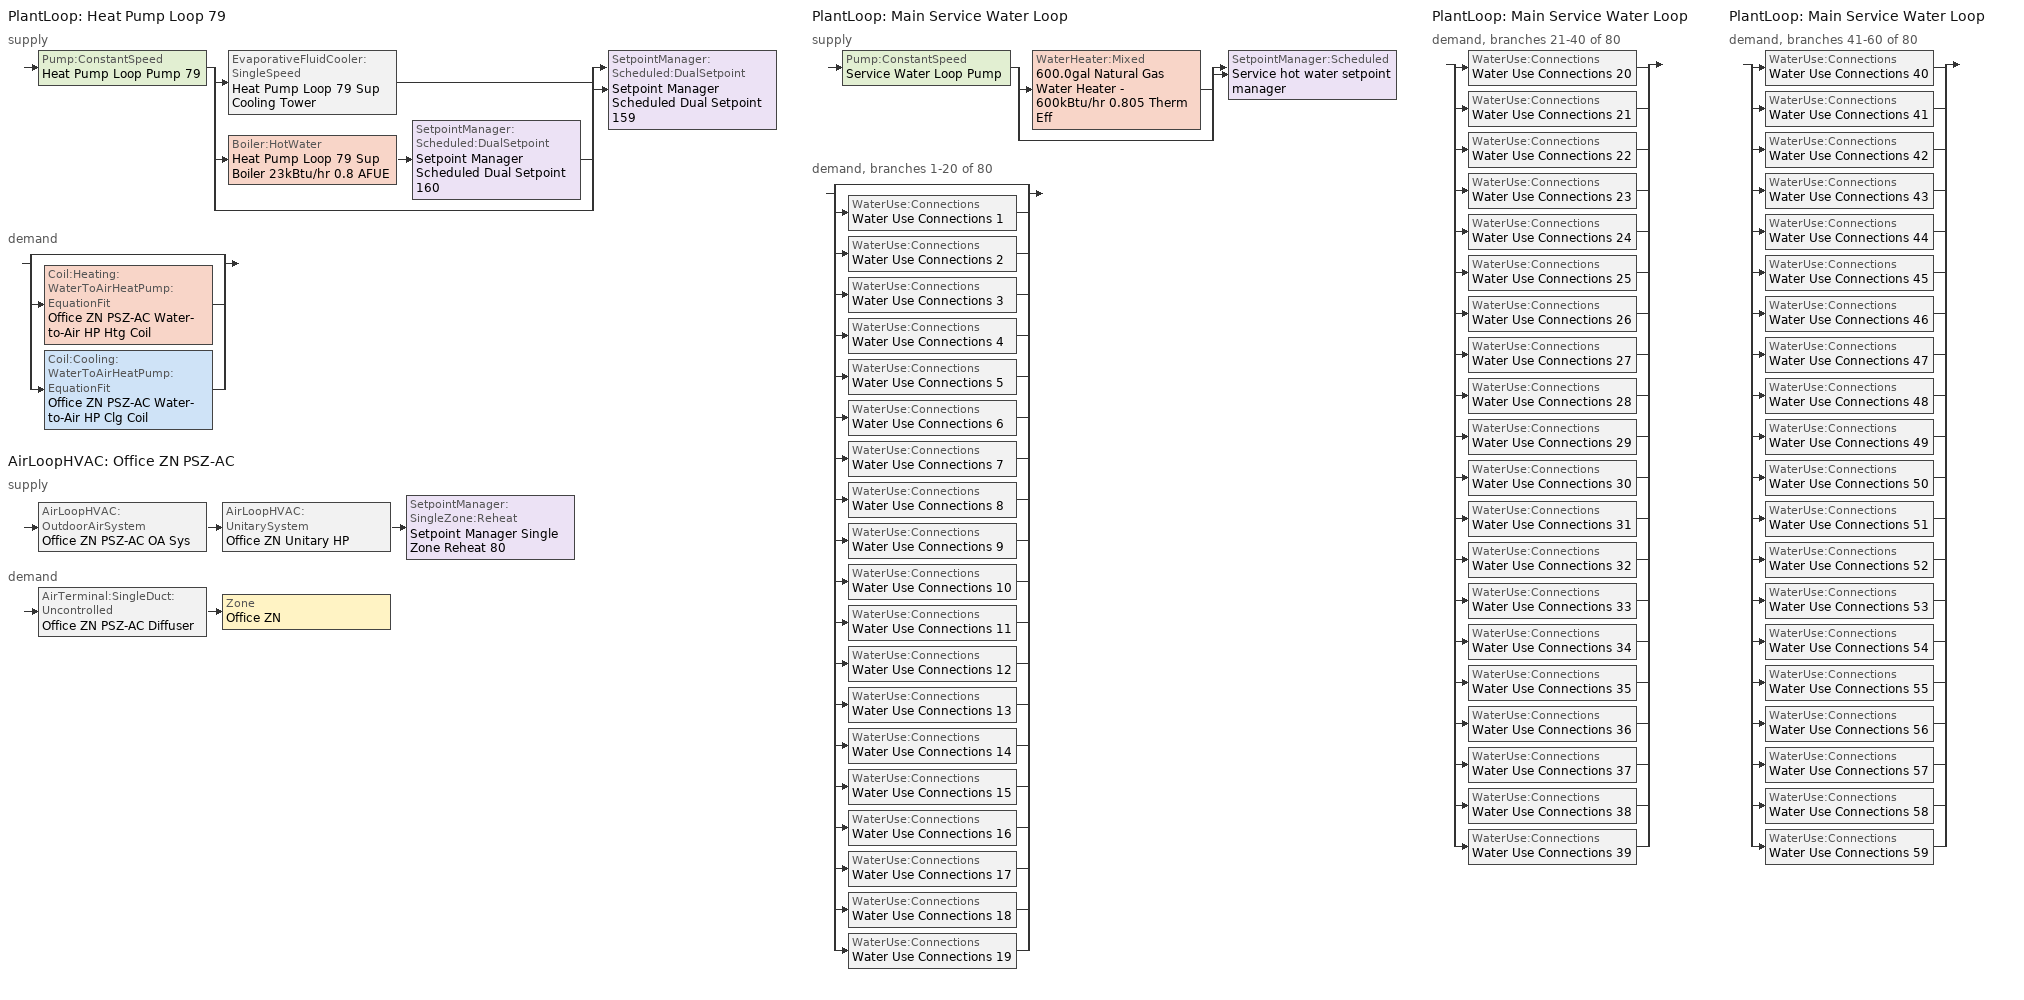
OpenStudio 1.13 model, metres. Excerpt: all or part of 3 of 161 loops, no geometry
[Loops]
PlantLoop 'Heat Pump Loop 79'
 supply: Pump:ConstantSpeed 'Heat Pump Loop Pump 79' > split
  | EvaporativeFluidCooler:SingleSpeed 'Heat Pump Loop 79 Sup Cooling Tower'
  | Boiler:HotWater 'Heat Pump Loop 79 Sup Boiler 23kBtu/hr 0.8 AFUE' > SetpointManager:Scheduled:DualSetpoint 'Setpoint Manager Scheduled Dual Setpoint 160'
  | bypass
  join > SetpointManager:Scheduled:DualSetpoint 'Setpoint Manager Scheduled Dual Setpoint 159'
 demand: split
  | bypass
  | Coil:Heating:WaterToAirHeatPump:EquationFit 'Office ZN PSZ-AC Water-to-Air HP Htg Coil'
  | Coil:Cooling:WaterToAirHeatPump:EquationFit 'Office ZN PSZ-AC Water-to-Air HP Clg Coil'
AirLoopHVAC 'Office ZN PSZ-AC'
 supply: AirLoopHVAC:OutdoorAirSystem 'Office ZN PSZ-AC OA Sys' > AirLoopHVAC:UnitarySystem 'Office ZN Unitary HP' > SetpointManager:SingleZone:Reheat 'Setpoint Manager Single Zone Reheat 80'
 demand: AirTerminal:SingleDuct:Uncontrolled 'Office ZN PSZ-AC Diffuser' > Zone 'Office ZN'
PlantLoop 'Main Service Water Loop'
 supply: Pump:ConstantSpeed 'Service Water Loop Pump' > split
  | WaterHeater:Mixed '600.0gal Natural Gas Water Heater - 600kBtu/hr 0.805 Therm Eff'
  | bypass
  join > SetpointManager:Scheduled 'Service hot water setpoint manager'
 demand, branches 1-20 of 80: split
  | bypass
  | WaterUse:Connections 'Water Use Connections 1'
  | WaterUse:Connections 'Water Use Connections 2'
  | WaterUse:Connections 'Water Use Connections 3'
  | WaterUse:Connections 'Water Use Connections 4'
  | WaterUse:Connections 'Water Use Connections 5'
  | WaterUse:Connections 'Water Use Connections 6'
  | WaterUse:Connections 'Water Use Connections 7'
  | WaterUse:Connections 'Water Use Connections 8'
  | WaterUse:Connections 'Water Use Connections 9'
  | WaterUse:Connections 'Water Use Connections 10'
  | WaterUse:Connections 'Water Use Connections 11'
  | WaterUse:Connections 'Water Use Connections 12'
  | WaterUse:Connections 'Water Use Connections 13'
  | WaterUse:Connections 'Water Use Connections 14'
  | WaterUse:Connections 'Water Use Connections 15'
  | WaterUse:Connections 'Water Use Connections 16'
  | WaterUse:Connections 'Water Use Connections 17'
  | WaterUse:Connections 'Water Use Connections 18'
  | WaterUse:Connections 'Water Use Connections 19'
PlantLoop 'Main Service Water Loop'
 demand, branches 21-40 of 80: split
  | WaterUse:Connections 'Water Use Connections 20'
  | WaterUse:Connections 'Water Use Connections 21'
  | WaterUse:Connections 'Water Use Connections 22'
  | WaterUse:Connections 'Water Use Connections 23'
  | WaterUse:Connections 'Water Use Connections 24'
  | WaterUse:Connections 'Water Use Connections 25'
  | WaterUse:Connections 'Water Use Connections 26'
  | WaterUse:Connections 'Water Use Connections 27'
  | WaterUse:Connections 'Water Use Connections 28'
  | WaterUse:Connections 'Water Use Connections 29'
  | WaterUse:Connections 'Water Use Connections 30'
  | WaterUse:Connections 'Water Use Connections 31'
  | WaterUse:Connections 'Water Use Connections 32'
  | WaterUse:Connections 'Water Use Connections 33'
  | WaterUse:Connections 'Water Use Connections 34'
  | WaterUse:Connections 'Water Use Connections 35'
  | WaterUse:Connections 'Water Use Connections 36'
  | WaterUse:Connections 'Water Use Connections 37'
  | WaterUse:Connections 'Water Use Connections 38'
  | WaterUse:Connections 'Water Use Connections 39'
PlantLoop 'Main Service Water Loop'
 demand, branches 41-60 of 80: split
  | WaterUse:Connections 'Water Use Connections 40'
  | WaterUse:Connections 'Water Use Connections 41'
  | WaterUse:Connections 'Water Use Connections 42'
  | WaterUse:Connections 'Water Use Connections 43'
  | WaterUse:Connections 'Water Use Connections 44'
  | WaterUse:Connections 'Water Use Connections 45'
  | WaterUse:Connections 'Water Use Connections 46'
  | WaterUse:Connections 'Water Use Connections 47'
  | WaterUse:Connections 'Water Use Connections 48'
  | WaterUse:Connections 'Water Use Connections 49'
  | WaterUse:Connections 'Water Use Connections 50'
  | WaterUse:Connections 'Water Use Connections 51'
  | WaterUse:Connections 'Water Use Connections 52'
  | WaterUse:Connections 'Water Use Connections 53'
  | WaterUse:Connections 'Water Use Connections 54'
  | WaterUse:Connections 'Water Use Connections 55'
  | WaterUse:Connections 'Water Use Connections 56'
  | WaterUse:Connections 'Water Use Connections 57'
  | WaterUse:Connections 'Water Use Connections 58'
  | WaterUse:Connections 'Water Use Connections 59'
[EvaporativeFluidCooler:SingleSpeed]
Heat Pump Loop 79 Sup Cooling Tower: Design Air Flow Rate {m3/s}=autosize; Fan Power at Design Air Flow Rate {W}=autosize; Design Spray Water Flow Rate {m3/s}=0.002208; Performance Input Method=UFactorTimesAreaAndDesignWaterFlowRate; U-factor Times Area Value at Design Air Flow Rate {W/K}=autosize; Design Water Flow Rate {m3/s}=autosize; Capacity Control=FanCycling; Sizing Factor=1; Evaporation Loss Mode=SaturatedExit; Drift Loss Percent {percent}=0.008; Blowdown Calculation Mode=ConcentrationRatio; Blowdown Concentration Ratio=3
[Sizing:Zone]
Office ZN: Zone Cooling Design Supply Air Temperature Input Method=SupplyAirTemperature; Zone Cooling Design Supply Air Temperature {C}=12.8; Zone Cooling Design Supply Air Temperature Difference {deltaC}=11.11; Zone Heating Design Supply Air Temperature Input Method=SupplyAirTemperature; Zone Heating Design Supply Air Temperature {C}=40; Zone Heating Design Supply Air Temperature Difference {deltaC}=11.11; Zone Cooling Design Supply Air Humidity Ratio {kg-H2O/kg-air}=0.0085; Zone Heating Design Supply Air Humidity Ratio {kg-H2O/kg-air}=0.008; Cooling Design Air Flow Method=DesignDay; Heating Design Air Flow Method=DesignDay; Account for Dedicated Outdoor Air System=No; Dedicated Outdoor Air System Control Strategy=NeutralSupplyAir; Dedicated Outdoor Air Low Setpoint Temperature for Design {C}=autosize; Dedicated Outdoor Air High Setpoint Temperature for Design {C}=autosize
[Zone equipment]
Office ZN: Office ZN PSZ-AC Diffuser
[PlantLoop] Plant Loop Volume {m3}=Autocalculate; Load Distribution Scheme=Optimal
Name | Fluid Type | Maximum Loop Temperature {C} | Minimum Loop Temperature {C}
Heat Pump Loop 79 | Water | 80 | 5
Main Service Water Loop |  | 60 | 10
[Sizing:Plant] Loop Type=Heating; Sizing Option=NonCoincident; Zone Timesteps in Averaging Window=1; Coincident Sizing Factor Mode=None
Name | Design Loop Exit Temperature {C} | Loop Design Temperature Difference {deltaC}
Heat Pump Loop 79 | 39 | 11
Main Service Water Loop | 60 | 5
[SetpointManager:Scheduled:DualSetpoint] High Setpoint Schedule=Heat Pump Loop High Temp - 65F 79; Low Setpoint Schedule=Heat Pump Loop Low Temp - 41F 79
Setpoint Manager Scheduled Dual Setpoint 159; Setpoint Manager Scheduled Dual Setpoint 160
[Pump:ConstantSpeed] Rated Flow Rate {m3/s}=autosize; Rated Power Consumption {W}=autosize; Motor Efficiency=0.855; Fraction of Motor Inefficiencies to Fluid Stream=0; Pump Control Type=Intermittent
Name | Rated Pump Head {Pa}
Heat Pump Loop Pump 79 | 179344
Service Water Loop Pump | 29891
[Boiler:HotWater]
Heat Pump Loop 79 Sup Boiler 23kBtu/hr 0.8 AFUE: Nominal Thermal Efficiency=0.8; Normalized Boiler Efficiency Curve=Boiler with No Minimum Turndown 76; Design Water Outlet Temperature {C}=30; Minimum Part Load Ratio=0; Maximum Part Load Ratio=1.2; Optimum Part Load Ratio=1; Water Outlet Upper Temperature Limit {C}=99; Boiler Flow Mode=ConstantFlow; Parasitic Electric Load {W}=0; Sizing Factor=1
[AirLoopHVAC]
Office ZN PSZ-AC: Availability Schedule=Always On Discrete; Availability Manager=Availability Manager Night Cycle 80; Design Supply Air Flow Rate {m3/s}=AutoSize
[Sizing:System]
Office ZN PSZ-AC: Type of Load to Size On=Sensible; Design Outdoor Air Flow Rate {m3/s}=Autosize; Minimum System Air Flow Ratio=1; Preheat Design Temperature {C}=7; Preheat Design Humidity Ratio {kg-H2O/kg-Air}=0.008; Precool Design Temperature {C}=12.8; Precool Design Humidity Ratio {kg-H2O/kg-Air}=0.008; Central Cooling Design Supply Air Temperature {C}=12.8; Central Heating Design Supply Air Temperature {C}=40; Sizing Option=Coincident; 100% Outdoor Air in Cooling=No; 100% Outdoor Air in Heating=No; Central Cooling Design Supply Air Humidity Ratio {kg-H2O/kg-Air}=0.0085; Central Heating Design Supply Air Humidity Ratio {kg-H2O/kg-Air}=0.008; Cooling Design Air Flow Method=DesignDay; Cooling Design Air Flow Rate {m3/s}=0; Heating Design Air Flow Method=DesignDay; Heating Design Air Flow Rate {m3/s}=0; System Outdoor Air Method=ZoneSum; Zone Maximum Outdoor Air Fraction=1; Cooling Supply Air Flow Rate Per Floor Area {m3/s-m2}=0.00996765; Cooling Fraction of Autosized Cooling Supply Air Flow Rate=1; Cooling Supply Air Flow Rate Per Unit Cooling Capacity {m3/s-W}=3.94755e-05; Heating Supply Air Flow Rate Per Floor Area {m3/s-m2}=0.00996765; Heating Fraction of Autosized Heating Supply Air Flow Rate=1; Heating Fraction of Autosized Cooling Supply Air Flow Rate=1; Heating Supply Air Flow Rate Per Unit Heating Capacity {m3/s-W}=3.15882e-05; Cooling Design Capacity Method=CoolingDesignCapacity; Cooling Design Capacity {W}=autosize; Cooling Design Capacity Per Floor Area {W/m2}=234.7; Fraction of Autosized Cooling Design Capacity=1; Heating Design Capacity Method=HeatingDesignCapacity; Heating Design Capacity {W}=autosize; Heating Design Capacity Per Floor Area {W/m2}=157; Fraction of Autosized Heating Design Capacity=1; Central Cooling Capacity Control Method=OnOff
[SetpointManager:SingleZone:Reheat]
Setpoint Manager Single Zone Reheat 80: Minimum Supply Air Temperature {C}=-99; Maximum Supply Air Temperature {C}=50; Control Zone=Office ZN
[Fan:OnOff]
Office ZN PSZ-AC Fan: Availability Schedule=Always On; Fan Efficiency=0.53625; Pressure Rise {Pa}=622.722; Maximum Flow Rate {m3/s}=autosize; Motor Efficiency=0.825; Motor In Airstream Fraction=1; Fan Power Ratio Function of Speed Ratio Curve=Fan On Off Power Curve 79; Fan Efficiency Ratio Function of Speed Ratio Curve=Fan On Off Efficiency Curve 79
[Coil:Heating:WaterToAirHeatPump:EquationFit]
Office ZN PSZ-AC Water-to-Air HP Htg Coil: Rated Heating Coefficient of Performance {W/W}=4.2; Heating Capacity Coefficient 1=0.237847; Heating Capacity Coefficient 2=-3.35824; Heating Capacity Coefficient 3=3.8064; Heating Capacity Coefficient 4=0.1792; Heating Capacity Coefficient 5=0.128607; Heating Power Consumption Coefficient 1=-3.79176; Heating Power Consumption Coefficient 2=3.38799; Heating Power Consumption Coefficient 3=1.50226; Heating Power Consumption Coefficient 4=-0.177654; Heating Power Consumption Coefficient 5=-0.10308
[Coil:Heating:Electric]
Office ZN PSZ-AC Electric Backup Htg Coil: Availability Schedule=Always On Discrete
[Coil:Cooling:WaterToAirHeatPump:EquationFit]
Office ZN PSZ-AC Water-to-Air HP Clg Coil: Rated Cooling Coefficient of Performance {W/W}=3.4; Total Cooling Capacity Coefficient 1=-4.30267; Total Cooling Capacity Coefficient 2=7.18537; Total Cooling Capacity Coefficient 3=-2.23947; Total Cooling Capacity Coefficient 4=0.139996; Total Cooling Capacity Coefficient 5=0.10266; Sensible Cooling Capacity Coefficient 1=6.00194; Sensible Cooling Capacity Coefficient 2=22.6301; Sensible Cooling Capacity Coefficient 3=-26.7961; Sensible Cooling Capacity Coefficient 4=-1.72375; Sensible Cooling Capacity Coefficient 5=0.490645; Sensible Cooling Capacity Coefficient 6=0.0693119; Cooling Power Consumption Coefficient 1=-5.67776; Cooling Power Consumption Coefficient 2=0.438988; Cooling Power Consumption Coefficient 3=5.84528; Cooling Power Consumption Coefficient 4=0.141606; Cooling Power Consumption Coefficient 5=-0.168728
[Controller:OutdoorAir]
Office ZN PSZ-AC OA Sys Controller: Minimum Outdoor Air Flow Rate {m3/s}=Autosize; Maximum Outdoor Air Flow Rate {m3/s}=Autosize; Economizer Control Type=NoEconomizer; Economizer Control Action Type=ModulateFlow; Economizer Maximum Limit Dry-Bulb Temperature {C}=28; Economizer Maximum Limit Enthalpy {J/kg}=64000; Economizer Minimum Limit Dry-Bulb Temperature {C}=-100; Lockout Type=NoLockout; Minimum Limit Type=FixedMinimum; Minimum Outdoor Air Schedule=Always On Discrete; Controller Mechanical Ventilation=Controller Mechanical Ventilation 80; High Humidity Control=No; Heat Recovery Bypass Control Type=BypassWhenOAFlowGreaterThanMinimum
[Controller:MechanicalVentilation]
Controller Mechanical Ventilation 80: Availability Schedule=Always On Discrete; System Outdoor Air Method=ZoneSum
[AirLoopHVAC:OutdoorAirSystem]
Office ZN PSZ-AC OA Sys: Controller=Office ZN PSZ-AC OA Sys Controller
[AirLoopHVAC:UnitarySystem]
Office ZN Unitary HP: Control Type=Load; Controlling Zone or Thermostat Location=Office ZN; Dehumidification Control Type=None; Supply Fan=Office ZN PSZ-AC Fan; Fan Placement=BlowThrough; Supply Air Fan Operating Mode Schedule=Always On Discrete; Heating Coil=Office ZN PSZ-AC Water-to-Air HP Htg Coil; DX Heating Coil Sizing Ratio=1; Cooling Coil=Office ZN PSZ-AC Water-to-Air HP Clg Coil; Use DOAS DX Cooling Coil=No; DOAS DX Cooling Coil Leaving Minimum Air Temperature {C}=2; Latent Load Control=SensibleOnlyLoadControl; Supplemental Heating Coil=Office ZN PSZ-AC Electric Backup Htg Coil; Supply Air Flow Rate Method During Cooling Operation=SupplyAirFlowRate; Supply Air Flow Rate During Cooling Operation {m3/s}=autosize; Supply Air Flow Rate Method During Heating Operation=SupplyAirFlowRate; Supply Air Flow Rate During Heating Operation {m3/s}=autosize; Supply Air Flow Rate Method When No Cooling or Heating is Required=SupplyAirFlowRate; Supply Air Flow Rate When No Cooling or Heating is Required {m3/s}=autosize; Maximum Supply Air Temperature {C}=50; Maximum Outdoor Dry-Bulb Temperature for Supplemental Heater Operation {C}=21; Maximum Cycling Rate {cycles/hr}=2.5; Heat Pump Time Constant {s}=60; Fraction of On-Cycle Power Use=0.01; Heat Pump Fan Delay Time {s}=60; Ancilliary On-Cycle Electric Power {W}=0; Ancilliary Off-Cycle Electric Power {W}=0
[AvailabilityManager:NightCycle]
Availability Manager Night Cycle 80: Control Type=CycleOnAny; Thermostat Tolerance {deltaC}=1; Cycling Run Time {s}=3600
[AirTerminal:SingleDuct:Uncontrolled]
Office ZN PSZ-AC Diffuser: Availability Schedule=Always On Discrete; Maximum Air Flow Rate {m3/s}=AutoSize
[SetpointManager:Scheduled]
Service hot water setpoint manager: Control Variable=Temperature; Schedule=Service Water Loop Temp - 140F
[WaterHeater:Mixed]
600.0gal Natural Gas Water Heater - 600kBtu/hr 0.805 Therm Eff: Tank Volume {m3}=2.27125; Setpoint Temperature Schedule=Service Water Loop Temp - 140F; Deadband Temperature Difference {deltaC}=2; Maximum Temperature Limit {C}=82.2222; Heater Control Type=Cycle; Heater Maximum Capacity {W}=175843; Heater Fuel Type=NaturalGas; Heater Thermal Efficiency=0.804593; Off Cycle Parasitic Fuel Consumption Rate {W}=2562.03; Off Cycle Parasitic Fuel Type=NaturalGas; Off Cycle Parasitic Heat Fraction to Tank=0.8; On Cycle Parasitic Fuel Consumption Rate {W}=2562.03; On Cycle Parasitic Fuel Type=NaturalGas; On Cycle Parasitic Heat Fraction to Tank=0; Ambient Temperature Indicator=Schedule; Ambient Temperature Schedule=Water Heater Ambient Temp Schedule 70F; Off Cycle Loss Coefficient to Ambient Temperature {W/K}=20.7661; On Cycle Loss Coefficient to Ambient Temperature {W/K}=20.7661; Use Side Effectiveness=1; Source Side Effectiveness=1; Use Side Design Flow Rate {m3/s}=autosize; Source Side Design Flow Rate {m3/s}=autosize; Indirect Water Heating Recovery Time {hr}=1.5
[WaterUse:Connections]
Name | Water Use Equipment Name 1
Water Use Connections 1 | G sw apartment Service Water Use 0.06gal/min
Water Use Connections 2 | G nw apartment Service Water Use 0.06gal/min
Water Use Connections 3 | G ne apartment Service Water Use 0.06gal/min
Water Use Connections 4 | G n1 apartment Service Water Use 0.06gal/min
Water Use Connections 5 | G n2 apartment Service Water Use 0.06gal/min
Water Use Connections 6 | G s1 apartment Service Water Use 0.06gal/min
Water Use Connections 7 | G s2 apartment Service Water Use 0.06gal/min
Water Use Connections 8 | F2 sw apartment Service Water Use 0.06gal/min
Water Use Connections 9 | F2 nw apartment Service Water Use 0.06gal/min
Water Use Connections 10 | F2 se apartment Service Water Use 0.06gal/min
Water Use Connections 11 | F2 ne apartment Service Water Use 0.06gal/min
Water Use Connections 12 | F2 n1 apartment Service Water Use 0.06gal/min
Water Use Connections 13 | F2 n2 apartment Service Water Use 0.06gal/min
Water Use Connections 14 | F2 s1 apartment Service Water Use 0.06gal/min
Water Use Connections 15 | F2 s2 apartment Service Water Use 0.06gal/min
Water Use Connections 16 | F3 sw apartment Service Water Use 0.06gal/min
Water Use Connections 17 | F3 nw apartment Service Water Use 0.06gal/min
Water Use Connections 18 | F3 se apartment Service Water Use 0.06gal/min
Water Use Connections 19 | F3 ne apartment Service Water Use 0.06gal/min
Water Use Connections 20 | F3 n1 apartment Service Water Use 0.06gal/min
Water Use Connections 21 | F3 n2 apartment Service Water Use 0.06gal/min
Water Use Connections 22 | F3 s1 apartment Service Water Use 0.06gal/min
Water Use Connections 23 | F3 s2 apartment Service Water Use 0.06gal/min
Water Use Connections 24 | F4 sw apartment Service Water Use 0.06gal/min
Water Use Connections 25 | F4 nw apartment Service Water Use 0.06gal/min
Water Use Connections 26 | F4 se apartment Service Water Use 0.06gal/min
Water Use Connections 27 | F4 ne apartment Service Water Use 0.06gal/min
Water Use Connections 28 | F4 n1 apartment Service Water Use 0.06gal/min
Water Use Connections 29 | F4 n2 apartment Service Water Use 0.06gal/min
Water Use Connections 30 | F4 s1 apartment Service Water Use 0.06gal/min
Water Use Connections 31 | F4 s2 apartment Service Water Use 0.06gal/min
Water Use Connections 32 | M sw apartment Service Water Use 0.06gal/min
Water Use Connections 33 | M nw apartment Service Water Use 0.06gal/min
Water Use Connections 34 | M se apartment Service Water Use 0.06gal/min
Water Use Connections 35 | M ne apartment Service Water Use 0.06gal/min
Water Use Connections 36 | M n1 apartment Service Water Use 0.06gal/min
Water Use Connections 37 | M n2 apartment Service Water Use 0.06gal/min
Water Use Connections 38 | M s1 apartment Service Water Use 0.06gal/min
Water Use Connections 39 | M s2 apartment Service Water Use 0.06gal/min
Water Use Connections 40 | F6 sw apartment Service Water Use 0.06gal/min
Water Use Connections 41 | F6 nw apartment Service Water Use 0.06gal/min
Water Use Connections 42 | F6 se apartment Service Water Use 0.06gal/min
Water Use Connections 43 | F6 ne apartment Service Water Use 0.06gal/min
Water Use Connections 44 | F6 n1 apartment Service Water Use 0.06gal/min
Water Use Connections 45 | F6 n2 apartment Service Water Use 0.06gal/min
Water Use Connections 46 | F6 s1 apartment Service Water Use 0.06gal/min
Water Use Connections 47 | F6 s2 apartment Service Water Use 0.06gal/min
Water Use Connections 48 | F7 sw apartment Service Water Use 0.06gal/min
Water Use Connections 49 | F7 nw apartment Service Water Use 0.06gal/min
Water Use Connections 50 | F7 se apartment Service Water Use 0.06gal/min
Water Use Connections 51 | F7 ne apartment Service Water Use 0.06gal/min
Water Use Connections 52 | F7 n1 apartment Service Water Use 0.06gal/min
Water Use Connections 53 | F7 n2 apartment Service Water Use 0.06gal/min
Water Use Connections 54 | F7 s1 apartment Service Water Use 0.06gal/min
Water Use Connections 55 | F7 s2 apartment Service Water Use 0.06gal/min
Water Use Connections 56 | F8 sw apartment Service Water Use 0.06gal/min
Water Use Connections 57 | F8 nw apartment Service Water Use 0.06gal/min
Water Use Connections 58 | F8 se apartment Service Water Use 0.06gal/min
Water Use Connections 59 | F8 ne apartment Service Water Use 0.06gal/min
[WaterUse:Equipment:Definition] Peak Flow Rate {m3/s}=3.65885e-06
Name | Target Temperature Schedule | Sensible Fraction Schedule | Latent Fraction Schedule
G sw apartment Service Water Use Def 0.06gal/min | Schedule Ruleset 5 | Schedule Ruleset 3 | Schedule Ruleset 4
G nw apartment Service Water Use Def 0.06gal/min | Schedule Ruleset 8 | Schedule Ruleset 6 | Schedule Ruleset 7
G ne apartment Service Water Use Def 0.06gal/min | Schedule Ruleset 11 | Schedule Ruleset 9 | Schedule Ruleset 10
G n1 apartment Service Water Use Def 0.06gal/min | Schedule Ruleset 14 | Schedule Ruleset 12 | Schedule Ruleset 13
G n2 apartment Service Water Use Def 0.06gal/min | Schedule Ruleset 17 | Schedule Ruleset 15 | Schedule Ruleset 16
G s1 apartment Service Water Use Def 0.06gal/min | Schedule Ruleset 20 | Schedule Ruleset 18 | Schedule Ruleset 19
G s2 apartment Service Water Use Def 0.06gal/min | Schedule Ruleset 23 | Schedule Ruleset 21 | Schedule Ruleset 22
F2 sw apartment Service Water Use Def 0.06gal/min | Schedule Ruleset 26 | Schedule Ruleset 24 | Schedule Ruleset 25
F2 nw apartment Service Water Use Def 0.06gal/min | Schedule Ruleset 29 | Schedule Ruleset 27 | Schedule Ruleset 28
F2 se apartment Service Water Use Def 0.06gal/min | Schedule Ruleset 32 | Schedule Ruleset 30 | Schedule Ruleset 31
F2 ne apartment Service Water Use Def 0.06gal/min | Schedule Ruleset 35 | Schedule Ruleset 33 | Schedule Ruleset 34
F2 n1 apartment Service Water Use Def 0.06gal/min | Schedule Ruleset 38 | Schedule Ruleset 36 | Schedule Ruleset 37
F2 n2 apartment Service Water Use Def 0.06gal/min | Schedule Ruleset 41 | Schedule Ruleset 39 | Schedule Ruleset 40
F2 s1 apartment Service Water Use Def 0.06gal/min | Schedule Ruleset 44 | Schedule Ruleset 42 | Schedule Ruleset 43
F2 s2 apartment Service Water Use Def 0.06gal/min | Schedule Ruleset 47 | Schedule Ruleset 45 | Schedule Ruleset 46
F3 sw apartment Service Water Use Def 0.06gal/min | Schedule Ruleset 50 | Schedule Ruleset 48 | Schedule Ruleset 49
F3 nw apartment Service Water Use Def 0.06gal/min | Schedule Ruleset 53 | Schedule Ruleset 51 | Schedule Ruleset 52
F3 se apartment Service Water Use Def 0.06gal/min | Schedule Ruleset 56 | Schedule Ruleset 54 | Schedule Ruleset 55
F3 ne apartment Service Water Use Def 0.06gal/min | Schedule Ruleset 59 | Schedule Ruleset 57 | Schedule Ruleset 58
F3 n1 apartment Service Water Use Def 0.06gal/min | Schedule Ruleset 62 | Schedule Ruleset 60 | Schedule Ruleset 61
F3 n2 apartment Service Water Use Def 0.06gal/min | Schedule Ruleset 65 | Schedule Ruleset 63 | Schedule Ruleset 64
F3 s1 apartment Service Water Use Def 0.06gal/min | Schedule Ruleset 68 | Schedule Ruleset 66 | Schedule Ruleset 67
F3 s2 apartment Service Water Use Def 0.06gal/min | Schedule Ruleset 71 | Schedule Ruleset 69 | Schedule Ruleset 70
F4 sw apartment Service Water Use Def 0.06gal/min | Schedule Ruleset 74 | Schedule Ruleset 72 | Schedule Ruleset 73
F4 nw apartment Service Water Use Def 0.06gal/min | Schedule Ruleset 77 | Schedule Ruleset 75 | Schedule Ruleset 76
F4 se apartment Service Water Use Def 0.06gal/min | Schedule Ruleset 80 | Schedule Ruleset 78 | Schedule Ruleset 79
F4 ne apartment Service Water Use Def 0.06gal/min | Schedule Ruleset 83 | Schedule Ruleset 81 | Schedule Ruleset 82
F4 n1 apartment Service Water Use Def 0.06gal/min | Schedule Ruleset 86 | Schedule Ruleset 84 | Schedule Ruleset 85
F4 n2 apartment Service Water Use Def 0.06gal/min | Schedule Ruleset 89 | Schedule Ruleset 87 | Schedule Ruleset 88
F4 s1 apartment Service Water Use Def 0.06gal/min | Schedule Ruleset 92 | Schedule Ruleset 90 | Schedule Ruleset 91
F4 s2 apartment Service Water Use Def 0.06gal/min | Schedule Ruleset 95 | Schedule Ruleset 93 | Schedule Ruleset 94
M sw apartment Service Water Use Def 0.06gal/min | Schedule Ruleset 98 | Schedule Ruleset 96 | Schedule Ruleset 97
M nw apartment Service Water Use Def 0.06gal/min | Schedule Ruleset 101 | Schedule Ruleset 99 | Schedule Ruleset 100
M se apartment Service Water Use Def 0.06gal/min | Schedule Ruleset 104 | Schedule Ruleset 102 | Schedule Ruleset 103
M ne apartment Service Water Use Def 0.06gal/min | Schedule Ruleset 107 | Schedule Ruleset 105 | Schedule Ruleset 106
M n1 apartment Service Water Use Def 0.06gal/min | Schedule Ruleset 110 | Schedule Ruleset 108 | Schedule Ruleset 109
M n2 apartment Service Water Use Def 0.06gal/min | Schedule Ruleset 113 | Schedule Ruleset 111 | Schedule Ruleset 112
M s1 apartment Service Water Use Def 0.06gal/min | Schedule Ruleset 116 | Schedule Ruleset 114 | Schedule Ruleset 115
M s2 apartment Service Water Use Def 0.06gal/min | Schedule Ruleset 119 | Schedule Ruleset 117 | Schedule Ruleset 118
F6 sw apartment Service Water Use Def 0.06gal/min | Schedule Ruleset 122 | Schedule Ruleset 120 | Schedule Ruleset 121
F6 nw apartment Service Water Use Def 0.06gal/min | Schedule Ruleset 125 | Schedule Ruleset 123 | Schedule Ruleset 124
F6 se apartment Service Water Use Def 0.06gal/min | Schedule Ruleset 128 | Schedule Ruleset 126 | Schedule Ruleset 127
F6 ne apartment Service Water Use Def 0.06gal/min | Schedule Ruleset 131 | Schedule Ruleset 129 | Schedule Ruleset 130
F6 n1 apartment Service Water Use Def 0.06gal/min | Schedule Ruleset 134 | Schedule Ruleset 132 | Schedule Ruleset 133
F6 n2 apartment Service Water Use Def 0.06gal/min | Schedule Ruleset 137 | Schedule Ruleset 135 | Schedule Ruleset 136
F6 s1 apartment Service Water Use Def 0.06gal/min | Schedule Ruleset 140 | Schedule Ruleset 138 | Schedule Ruleset 139
F6 s2 apartment Service Water Use Def 0.06gal/min | Schedule Ruleset 143 | Schedule Ruleset 141 | Schedule Ruleset 142
F7 sw apartment Service Water Use Def 0.06gal/min | Schedule Ruleset 146 | Schedule Ruleset 144 | Schedule Ruleset 145
F7 nw apartment Service Water Use Def 0.06gal/min | Schedule Ruleset 149 | Schedule Ruleset 147 | Schedule Ruleset 148
F7 se apartment Service Water Use Def 0.06gal/min | Schedule Ruleset 152 | Schedule Ruleset 150 | Schedule Ruleset 151
F7 ne apartment Service Water Use Def 0.06gal/min | Schedule Ruleset 155 | Schedule Ruleset 153 | Schedule Ruleset 154
F7 n1 apartment Service Water Use Def 0.06gal/min | Schedule Ruleset 158 | Schedule Ruleset 156 | Schedule Ruleset 157
F7 n2 apartment Service Water Use Def 0.06gal/min | Schedule Ruleset 161 | Schedule Ruleset 159 | Schedule Ruleset 160
F7 s1 apartment Service Water Use Def 0.06gal/min | Schedule Ruleset 164 | Schedule Ruleset 162 | Schedule Ruleset 163
F7 s2 apartment Service Water Use Def 0.06gal/min | Schedule Ruleset 167 | Schedule Ruleset 165 | Schedule Ruleset 166
F8 sw apartment Service Water Use Def 0.06gal/min | Schedule Ruleset 170 | Schedule Ruleset 168 | Schedule Ruleset 169
F8 nw apartment Service Water Use Def 0.06gal/min | Schedule Ruleset 173 | Schedule Ruleset 171 | Schedule Ruleset 172
F8 se apartment Service Water Use Def 0.06gal/min | Schedule Ruleset 176 | Schedule Ruleset 174 | Schedule Ruleset 175
F8 ne apartment Service Water Use Def 0.06gal/min | Schedule Ruleset 179 | Schedule Ruleset 177 | Schedule Ruleset 178
[WaterUse:Equipment] Flow Rate Fraction Schedule=ApartmentHighRise APT_DHW_SCH
Name | Water Use Equipment Definition
G sw apartment Service Water Use 0.06gal/min | G sw apartment Service Water Use Def 0.06gal/min
G nw apartment Service Water Use 0.06gal/min | G nw apartment Service Water Use Def 0.06gal/min
G ne apartment Service Water Use 0.06gal/min | G ne apartment Service Water Use Def 0.06gal/min
G n1 apartment Service Water Use 0.06gal/min | G n1 apartment Service Water Use Def 0.06gal/min
G n2 apartment Service Water Use 0.06gal/min | G n2 apartment Service Water Use Def 0.06gal/min
G s1 apartment Service Water Use 0.06gal/min | G s1 apartment Service Water Use Def 0.06gal/min
G s2 apartment Service Water Use 0.06gal/min | G s2 apartment Service Water Use Def 0.06gal/min
F2 sw apartment Service Water Use 0.06gal/min | F2 sw apartment Service Water Use Def 0.06gal/min
F2 nw apartment Service Water Use 0.06gal/min | F2 nw apartment Service Water Use Def 0.06gal/min
F2 se apartment Service Water Use 0.06gal/min | F2 se apartment Service Water Use Def 0.06gal/min
F2 ne apartment Service Water Use 0.06gal/min | F2 ne apartment Service Water Use Def 0.06gal/min
F2 n1 apartment Service Water Use 0.06gal/min | F2 n1 apartment Service Water Use Def 0.06gal/min
F2 n2 apartment Service Water Use 0.06gal/min | F2 n2 apartment Service Water Use Def 0.06gal/min
F2 s1 apartment Service Water Use 0.06gal/min | F2 s1 apartment Service Water Use Def 0.06gal/min
F2 s2 apartment Service Water Use 0.06gal/min | F2 s2 apartment Service Water Use Def 0.06gal/min
F3 sw apartment Service Water Use 0.06gal/min | F3 sw apartment Service Water Use Def 0.06gal/min
F3 nw apartment Service Water Use 0.06gal/min | F3 nw apartment Service Water Use Def 0.06gal/min
F3 se apartment Service Water Use 0.06gal/min | F3 se apartment Service Water Use Def 0.06gal/min
F3 ne apartment Service Water Use 0.06gal/min | F3 ne apartment Service Water Use Def 0.06gal/min
F3 n1 apartment Service Water Use 0.06gal/min | F3 n1 apartment Service Water Use Def 0.06gal/min
F3 n2 apartment Service Water Use 0.06gal/min | F3 n2 apartment Service Water Use Def 0.06gal/min
F3 s1 apartment Service Water Use 0.06gal/min | F3 s1 apartment Service Water Use Def 0.06gal/min
F3 s2 apartment Service Water Use 0.06gal/min | F3 s2 apartment Service Water Use Def 0.06gal/min
F4 sw apartment Service Water Use 0.06gal/min | F4 sw apartment Service Water Use Def 0.06gal/min
F4 nw apartment Service Water Use 0.06gal/min | F4 nw apartment Service Water Use Def 0.06gal/min
F4 se apartment Service Water Use 0.06gal/min | F4 se apartment Service Water Use Def 0.06gal/min
F4 ne apartment Service Water Use 0.06gal/min | F4 ne apartment Service Water Use Def 0.06gal/min
F4 n1 apartment Service Water Use 0.06gal/min | F4 n1 apartment Service Water Use Def 0.06gal/min
F4 n2 apartment Service Water Use 0.06gal/min | F4 n2 apartment Service Water Use Def 0.06gal/min
F4 s1 apartment Service Water Use 0.06gal/min | F4 s1 apartment Service Water Use Def 0.06gal/min
F4 s2 apartment Service Water Use 0.06gal/min | F4 s2 apartment Service Water Use Def 0.06gal/min
M sw apartment Service Water Use 0.06gal/min | M sw apartment Service Water Use Def 0.06gal/min
M nw apartment Service Water Use 0.06gal/min | M nw apartment Service Water Use Def 0.06gal/min
M se apartment Service Water Use 0.06gal/min | M se apartment Service Water Use Def 0.06gal/min
M ne apartment Service Water Use 0.06gal/min | M ne apartment Service Water Use Def 0.06gal/min
M n1 apartment Service Water Use 0.06gal/min | M n1 apartment Service Water Use Def 0.06gal/min
M n2 apartment Service Water Use 0.06gal/min | M n2 apartment Service Water Use Def 0.06gal/min
M s1 apartment Service Water Use 0.06gal/min | M s1 apartment Service Water Use Def 0.06gal/min
M s2 apartment Service Water Use 0.06gal/min | M s2 apartment Service Water Use Def 0.06gal/min
F6 sw apartment Service Water Use 0.06gal/min | F6 sw apartment Service Water Use Def 0.06gal/min
F6 nw apartment Service Water Use 0.06gal/min | F6 nw apartment Service Water Use Def 0.06gal/min
F6 se apartment Service Water Use 0.06gal/min | F6 se apartment Service Water Use Def 0.06gal/min
F6 ne apartment Service Water Use 0.06gal/min | F6 ne apartment Service Water Use Def 0.06gal/min
F6 n1 apartment Service Water Use 0.06gal/min | F6 n1 apartment Service Water Use Def 0.06gal/min
F6 n2 apartment Service Water Use 0.06gal/min | F6 n2 apartment Service Water Use Def 0.06gal/min
F6 s1 apartment Service Water Use 0.06gal/min | F6 s1 apartment Service Water Use Def 0.06gal/min
F6 s2 apartment Service Water Use 0.06gal/min | F6 s2 apartment Service Water Use Def 0.06gal/min
F7 sw apartment Service Water Use 0.06gal/min | F7 sw apartment Service Water Use Def 0.06gal/min
F7 nw apartment Service Water Use 0.06gal/min | F7 nw apartment Service Water Use Def 0.06gal/min
F7 se apartment Service Water Use 0.06gal/min | F7 se apartment Service Water Use Def 0.06gal/min
F7 ne apartment Service Water Use 0.06gal/min | F7 ne apartment Service Water Use Def 0.06gal/min
F7 n1 apartment Service Water Use 0.06gal/min | F7 n1 apartment Service Water Use Def 0.06gal/min
F7 n2 apartment Service Water Use 0.06gal/min | F7 n2 apartment Service Water Use Def 0.06gal/min
F7 s1 apartment Service Water Use 0.06gal/min | F7 s1 apartment Service Water Use Def 0.06gal/min
F7 s2 apartment Service Water Use 0.06gal/min | F7 s2 apartment Service Water Use Def 0.06gal/min
F8 sw apartment Service Water Use 0.06gal/min | F8 sw apartment Service Water Use Def 0.06gal/min
F8 nw apartment Service Water Use 0.06gal/min | F8 nw apartment Service Water Use Def 0.06gal/min
F8 se apartment Service Water Use 0.06gal/min | F8 se apartment Service Water Use Def 0.06gal/min
F8 ne apartment Service Water Use 0.06gal/min | F8 ne apartment Service Water Use Def 0.06gal/min
[Schedule:Ruleset]
Always On: Default Day Schedule=Always On Default
Heat Pump Loop High Temp - 65F 79: Default Day Schedule=Heat Pump Loop High Temp - 65F Default 79
Heat Pump Loop Low Temp - 41F 79: Default Day Schedule=Heat Pump Loop Low Temp - 41F Default 79
Service Water Loop Temp - 140F: Default Day Schedule=Service Water Loop Temp - 140F Default
Water Heater Ambient Temp Schedule 70F: Default Day Schedule=Water Heater Ambient Temp Schedule 70F Default
Schedule Ruleset 3: Default Day Schedule=Schedule Day 35
Schedule Ruleset 4: Default Day Schedule=Schedule Day 36
Schedule Ruleset 5: Default Day Schedule=Schedule Day 37
ApartmentHighRise APT_DHW_SCH: Default Day Schedule=ApartmentHighRise APT_DHW_SCH Default; Summer Design Day Schedule=ApartmentHighRise APT_DHW_SCH Summer Design Day; Winter Design Day Schedule=ApartmentHighRise APT_DHW_SCH Winter Design Day
Schedule Ruleset 6: Default Day Schedule=Schedule Day 40
Schedule Ruleset 7: Default Day Schedule=Schedule Day 41
Schedule Ruleset 8: Default Day Schedule=Schedule Day 42
Schedule Ruleset 9: Default Day Schedule=Schedule Day 43
Schedule Ruleset 10: Default Day Schedule=Schedule Day 44
Schedule Ruleset 11: Default Day Schedule=Schedule Day 45
Schedule Ruleset 12: Default Day Schedule=Schedule Day 46
Schedule Ruleset 13: Default Day Schedule=Schedule Day 47
Schedule Ruleset 14: Default Day Schedule=Schedule Day 48
Schedule Ruleset 15: Default Day Schedule=Schedule Day 49
Schedule Ruleset 16: Default Day Schedule=Schedule Day 50
Schedule Ruleset 17: Default Day Schedule=Schedule Day 51
Schedule Ruleset 18: Default Day Schedule=Schedule Day 52
Schedule Ruleset 19: Default Day Schedule=Schedule Day 53
Schedule Ruleset 20: Default Day Schedule=Schedule Day 54
Schedule Ruleset 21: Default Day Schedule=Schedule Day 55
Schedule Ruleset 22: Default Day Schedule=Schedule Day 56
Schedule Ruleset 23: Default Day Schedule=Schedule Day 57
Schedule Ruleset 24: Default Day Schedule=Schedule Day 58
Schedule Ruleset 25: Default Day Schedule=Schedule Day 59
Schedule Ruleset 26: Default Day Schedule=Schedule Day 60
Schedule Ruleset 27: Default Day Schedule=Schedule Day 61
Schedule Ruleset 28: Default Day Schedule=Schedule Day 62
Schedule Ruleset 29: Default Day Schedule=Schedule Day 63
Schedule Ruleset 30: Default Day Schedule=Schedule Day 64
Schedule Ruleset 31: Default Day Schedule=Schedule Day 65
Schedule Ruleset 32: Default Day Schedule=Schedule Day 66
Schedule Ruleset 33: Default Day Schedule=Schedule Day 67
Schedule Ruleset 34: Default Day Schedule=Schedule Day 68
Schedule Ruleset 35: Default Day Schedule=Schedule Day 69
Schedule Ruleset 36: Default Day Schedule=Schedule Day 70
Schedule Ruleset 37: Default Day Schedule=Schedule Day 71
Schedule Ruleset 38: Default Day Schedule=Schedule Day 72
Schedule Ruleset 39: Default Day Schedule=Schedule Day 73
Schedule Ruleset 40: Default Day Schedule=Schedule Day 74
Schedule Ruleset 41: Default Day Schedule=Schedule Day 75
Schedule Ruleset 42: Default Day Schedule=Schedule Day 76
Schedule Ruleset 43: Default Day Schedule=Schedule Day 77
Schedule Ruleset 44: Default Day Schedule=Schedule Day 78
Schedule Ruleset 45: Default Day Schedule=Schedule Day 79
Schedule Ruleset 46: Default Day Schedule=Schedule Day 80
Schedule Ruleset 47: Default Day Schedule=Schedule Day 81
Schedule Ruleset 48: Default Day Schedule=Schedule Day 82
Schedule Ruleset 49: Default Day Schedule=Schedule Day 83
Schedule Ruleset 50: Default Day Schedule=Schedule Day 84
Schedule Ruleset 51: Default Day Schedule=Schedule Day 85
Schedule Ruleset 52: Default Day Schedule=Schedule Day 86
Schedule Ruleset 53: Default Day Schedule=Schedule Day 87
Schedule Ruleset 54: Default Day Schedule=Schedule Day 88
Schedule Ruleset 55: Default Day Schedule=Schedule Day 89
Schedule Ruleset 56: Default Day Schedule=Schedule Day 90
Schedule Ruleset 57: Default Day Schedule=Schedule Day 91
Schedule Ruleset 58: Default Day Schedule=Schedule Day 92
Schedule Ruleset 59: Default Day Schedule=Schedule Day 93
Schedule Ruleset 60: Default Day Schedule=Schedule Day 94
Schedule Ruleset 61: Default Day Schedule=Schedule Day 95
Schedule Ruleset 62: Default Day Schedule=Schedule Day 96
Schedule Ruleset 63: Default Day Schedule=Schedule Day 97
Schedule Ruleset 64: Default Day Schedule=Schedule Day 98
Schedule Ruleset 65: Default Day Schedule=Schedule Day 99
Schedule Ruleset 66: Default Day Schedule=Schedule Day 100
Schedule Ruleset 67: Default Day Schedule=Schedule Day 101
Schedule Ruleset 68: Default Day Schedule=Schedule Day 102
Schedule Ruleset 69: Default Day Schedule=Schedule Day 103
Schedule Ruleset 70: Default Day Schedule=Schedule Day 104
Schedule Ruleset 71: Default Day Schedule=Schedule Day 105
Schedule Ruleset 72: Default Day Schedule=Schedule Day 106
Schedule Ruleset 73: Default Day Schedule=Schedule Day 107
Schedule Ruleset 74: Default Day Schedule=Schedule Day 108
Schedule Ruleset 75: Default Day Schedule=Schedule Day 109
Schedule Ruleset 76: Default Day Schedule=Schedule Day 110
Schedule Ruleset 77: Default Day Schedule=Schedule Day 111
Schedule Ruleset 78: Default Day Schedule=Schedule Day 112
Schedule Ruleset 79: Default Day Schedule=Schedule Day 113
Schedule Ruleset 80: Default Day Schedule=Schedule Day 114
Schedule Ruleset 81: Default Day Schedule=Schedule Day 115
Schedule Ruleset 82: Default Day Schedule=Schedule Day 116
Schedule Ruleset 83: Default Day Schedule=Schedule Day 117
Schedule Ruleset 84: Default Day Schedule=Schedule Day 118
Schedule Ruleset 85: Default Day Schedule=Schedule Day 119
Schedule Ruleset 86: Default Day Schedule=Schedule Day 120
Schedule Ruleset 87: Default Day Schedule=Schedule Day 121
Schedule Ruleset 88: Default Day Schedule=Schedule Day 122
Schedule Ruleset 89: Default Day Schedule=Schedule Day 123
Schedule Ruleset 90: Default Day Schedule=Schedule Day 124
Schedule Ruleset 91: Default Day Schedule=Schedule Day 125
Schedule Ruleset 92: Default Day Schedule=Schedule Day 126
Schedule Ruleset 93: Default Day Schedule=Schedule Day 127
Schedule Ruleset 94: Default Day Schedule=Schedule Day 128
Schedule Ruleset 95: Default Day Schedule=Schedule Day 129
Schedule Ruleset 96: Default Day Schedule=Schedule Day 130
Schedule Ruleset 97: Default Day Schedule=Schedule Day 131
Schedule Ruleset 98: Default Day Schedule=Schedule Day 132
Schedule Ruleset 99: Default Day Schedule=Schedule Day 133
Schedule Ruleset 100: Default Day Schedule=Schedule Day 134
Schedule Ruleset 101: Default Day Schedule=Schedule Day 135
Schedule Ruleset 102: Default Day Schedule=Schedule Day 136
Schedule Ruleset 103: Default Day Schedule=Schedule Day 137
Schedule Ruleset 104: Default Day Schedule=Schedule Day 138
Schedule Ruleset 105: Default Day Schedule=Schedule Day 139
Schedule Ruleset 106: Default Day Schedule=Schedule Day 140
Schedule Ruleset 107: Default Day Schedule=Schedule Day 141
Schedule Ruleset 108: Default Day Schedule=Schedule Day 142
Schedule Ruleset 109: Default Day Schedule=Schedule Day 143
Schedule Ruleset 110: Default Day Schedule=Schedule Day 144
Schedule Ruleset 111: Default Day Schedule=Schedule Day 145
Schedule Ruleset 112: Default Day Schedule=Schedule Day 146
Schedule Ruleset 113: Default Day Schedule=Schedule Day 147
Schedule Ruleset 114: Default Day Schedule=Schedule Day 148
Schedule Ruleset 115: Default Day Schedule=Schedule Day 149
Schedule Ruleset 116: Default Day Schedule=Schedule Day 150
Schedule Ruleset 117: Default Day Schedule=Schedule Day 151
Schedule Ruleset 118: Default Day Schedule=Schedule Day 152
Schedule Ruleset 119: Default Day Schedule=Schedule Day 153
Schedule Ruleset 120: Default Day Schedule=Schedule Day 154
Schedule Ruleset 121: Default Day Schedule=Schedule Day 155
Schedule Ruleset 122: Default Day Schedule=Schedule Day 156
Schedule Ruleset 123: Default Day Schedule=Schedule Day 157
Schedule Ruleset 124: Default Day Schedule=Schedule Day 158
Schedule Ruleset 125: Default Day Schedule=Schedule Day 159
Schedule Ruleset 126: Default Day Schedule=Schedule Day 160
Schedule Ruleset 127: Default Day Schedule=Schedule Day 161
Schedule Ruleset 128: Default Day Schedule=Schedule Day 162
Schedule Ruleset 129: Default Day Schedule=Schedule Day 163
Schedule Ruleset 130: Default Day Schedule=Schedule Day 164
Schedule Ruleset 131: Default Day Schedule=Schedule Day 165
Schedule Ruleset 132: Default Day Schedule=Schedule Day 166
Schedule Ruleset 133: Default Day Schedule=Schedule Day 167
Schedule Ruleset 134: Default Day Schedule=Schedule Day 168
Schedule Ruleset 135: Default Day Schedule=Schedule Day 169
Schedule Ruleset 136: Default Day Schedule=Schedule Day 170
Schedule Ruleset 137: Default Day Schedule=Schedule Day 171
Schedule Ruleset 138: Default Day Schedule=Schedule Day 172
Schedule Ruleset 139: Default Day Schedule=Schedule Day 173
Schedule Ruleset 140: Default Day Schedule=Schedule Day 174
Schedule Ruleset 141: Default Day Schedule=Schedule Day 175
Schedule Ruleset 142: Default Day Schedule=Schedule Day 176
Schedule Ruleset 143: Default Day Schedule=Schedule Day 177
Schedule Ruleset 144: Default Day Schedule=Schedule Day 178
Schedule Ruleset 145: Default Day Schedule=Schedule Day 179
Schedule Ruleset 146: Default Day Schedule=Schedule Day 180
Schedule Ruleset 147: Default Day Schedule=Schedule Day 181
Schedule Ruleset 148: Default Day Schedule=Schedule Day 182
Schedule Ruleset 149: Default Day Schedule=Schedule Day 183
Schedule Ruleset 150: Default Day Schedule=Schedule Day 184
Schedule Ruleset 151: Default Day Schedule=Schedule Day 185
Schedule Ruleset 152: Default Day Schedule=Schedule Day 186
Schedule Ruleset 153: Default Day Schedule=Schedule Day 187
Schedule Ruleset 154: Default Day Schedule=Schedule Day 188
Schedule Ruleset 155: Default Day Schedule=Schedule Day 189
Schedule Ruleset 156: Default Day Schedule=Schedule Day 190
Schedule Ruleset 157: Default Day Schedule=Schedule Day 191
Schedule Ruleset 158: Default Day Schedule=Schedule Day 192
Schedule Ruleset 159: Default Day Schedule=Schedule Day 193
Schedule Ruleset 160: Default Day Schedule=Schedule Day 194
Schedule Ruleset 161: Default Day Schedule=Schedule Day 195
Schedule Ruleset 162: Default Day Schedule=Schedule Day 196
Schedule Ruleset 163: Default Day Schedule=Schedule Day 197
Schedule Ruleset 164: Default Day Schedule=Schedule Day 198
Schedule Ruleset 165: Default Day Schedule=Schedule Day 199
Schedule Ruleset 166: Default Day Schedule=Schedule Day 200
Schedule Ruleset 167: Default Day Schedule=Schedule Day 201
Schedule Ruleset 168: Default Day Schedule=Schedule Day 202
Schedule Ruleset 169: Default Day Schedule=Schedule Day 203
Schedule Ruleset 170: Default Day Schedule=Schedule Day 204
Schedule Ruleset 171: Default Day Schedule=Schedule Day 205
Schedule Ruleset 172: Default Day Schedule=Schedule Day 206
Schedule Ruleset 173: Default Day Schedule=Schedule Day 207
Schedule Ruleset 174: Default Day Schedule=Schedule Day 208
Schedule Ruleset 175: Default Day Schedule=Schedule Day 209
Schedule Ruleset 176: Default Day Schedule=Schedule Day 210
Schedule Ruleset 177: Default Day Schedule=Schedule Day 211
Schedule Ruleset 178: Default Day Schedule=Schedule Day 212
Schedule Ruleset 179: Default Day Schedule=Schedule Day 213
[Schedule:Day]
Always On Default: 24, 0, 1
Heat Pump Loop High Temp - 65F Default 79: 24, 0, 18.3333
Heat Pump Loop Low Temp - 41F Default 79: 24, 0, 5
Service Water Loop Temp - 140F Default; Schedule Day 37; Schedule Day 42; Schedule Day 45; Schedule Day 48; Schedule Day 51; Schedule Day 54; Schedule Day 57; Schedule Day 60; Schedule Day 63; Schedule Day 66; Schedule Day 69; Schedule Day 72; Schedule Day 75; Schedule Day 78; Schedule Day 81; Schedule Day 84; Schedule Day 87; Schedule Day 90; Schedule Day 93; Schedule Day 96; Schedule Day 99; Schedule Day 102; Schedule Day 105; Schedule Day 108; Schedule Day 111; Schedule Day 114; Schedule Day 117; Schedule Day 120; Schedule Day 123; Schedule Day 126; Schedule Day 129; Schedule Day 132; Schedule Day 135; Schedule Day 138; Schedule Day 141; Schedule Day 144; Schedule Day 147; Schedule Day 150; Schedule Day 153; Schedule Day 156; Schedule Day 159; Schedule Day 162; Schedule Day 165; Schedule Day 168; Schedule Day 171; Schedule Day 174; Schedule Day 177; Schedule Day 180; Schedule Day 183; Schedule Day 186; Schedule Day 189; Schedule Day 192; Schedule Day 195; Schedule Day 198; Schedule Day 201; Schedule Day 204; Schedule Day 207; Schedule Day 210; Schedule Day 213: 24, 0, 60
Water Heater Ambient Temp Schedule 70F Default: 24, 0, 21.1111
Schedule Day 35; Schedule Day 40; Schedule Day 43; Schedule Day 46; Schedule Day 49; Schedule Day 52; Schedule Day 55; Schedule Day 58; Schedule Day 61; Schedule Day 64; Schedule Day 67; Schedule Day 70; Schedule Day 73; Schedule Day 76; Schedule Day 79; Schedule Day 82; Schedule Day 85; Schedule Day 88; Schedule Day 91; Schedule Day 94; Schedule Day 97; Schedule Day 100; Schedule Day 103; Schedule Day 106; Schedule Day 109; Schedule Day 112; Schedule Day 115; Schedule Day 118; Schedule Day 121; Schedule Day 124; Schedule Day 127; Schedule Day 130; Schedule Day 133; Schedule Day 136; Schedule Day 139; Schedule Day 142; Schedule Day 145; Schedule Day 148; Schedule Day 151; Schedule Day 154; Schedule Day 157; Schedule Day 160; Schedule Day 163; Schedule Day 166; Schedule Day 169; Schedule Day 172; Schedule Day 175; Schedule Day 178; Schedule Day 181; Schedule Day 184; Schedule Day 187; Schedule Day 190; Schedule Day 193; Schedule Day 196; Schedule Day 199; Schedule Day 202; Schedule Day 205; Schedule Day 208; Schedule Day 211: 24, 0, 0.2
Schedule Day 36; Schedule Day 41; Schedule Day 44; Schedule Day 47; Schedule Day 50; Schedule Day 53; Schedule Day 56; Schedule Day 59; Schedule Day 62; Schedule Day 65; Schedule Day 68; Schedule Day 71; Schedule Day 74; Schedule Day 77; Schedule Day 80; Schedule Day 83; Schedule Day 86; Schedule Day 89; Schedule Day 92; Schedule Day 95; Schedule Day 98; Schedule Day 101; Schedule Day 104; Schedule Day 107; Schedule Day 110; Schedule Day 113; Schedule Day 116; Schedule Day 119; Schedule Day 122; Schedule Day 125; Schedule Day 128; Schedule Day 131; Schedule Day 134; Schedule Day 137; Schedule Day 140; Schedule Day 143; Schedule Day 146; Schedule Day 149; Schedule Day 152; Schedule Day 155; Schedule Day 158; Schedule Day 161; Schedule Day 164; Schedule Day 167; Schedule Day 170; Schedule Day 173; Schedule Day 176; Schedule Day 179; Schedule Day 182; Schedule Day 185; Schedule Day 188; Schedule Day 191; Schedule Day 194; Schedule Day 197; Schedule Day 200; Schedule Day 203; Schedule Day 206; Schedule Day 209; Schedule Day 212: 24, 0, 0.05
ApartmentHighRise APT_DHW_SCH Default; ApartmentHighRise APT_DHW_SCH Winter Design Day; ApartmentHighRise APT_DHW_SCH Summer Design Day: 1, 0, 0.08, 2, 0, 0.04, 4, 0, 0.01, 5, 0, 0.04, 6, 0, 0.27, 7, 0, 0.94, 8, 0, 1, 9, 0, 0.96, 10, 0, 0.84, 11, 0, 0.76, 12, 0, 0.61, 13, 0, 0.53, 14, 0, 0.47, 15, 0, 0.41, 16, 0, 0.47, 17, 0, 0.55, 18, 0, 0.73, 19, 0, 0.86, 20, 0, 0.82, 21, 0, 0.75, 22, 0, 0.61, 23, 0, 0.53, 24, 0, 0.29
[Schedule:Constant]
Always On Discrete: Value=1
[Curve:Exponent]
Fan On Off Power Curve 79: Coefficient1 Constant=1; Coefficient2 Constant=0; Coefficient3 Constant=0; Minimum Value of x=0; Maximum Value of x=1
[Curve:Cubic] Minimum Value of x=0
Name | Coefficient1 Constant | Coefficient2 x | Coefficient3 x**2 | Coefficient4 x**3 | Maximum Value of x
Fan On Off Efficiency Curve 79 | 1 | 0 | 0 | 0 | 1
Boiler with No Minimum Turndown 76 | 0.7463 | 1.3196 | -2.2154 | 1.1674 | 1.3
